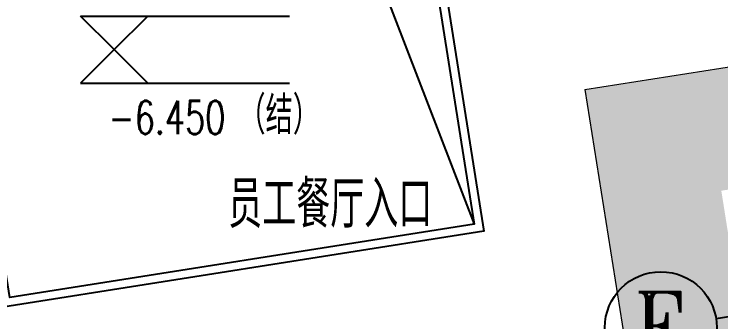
# Model space of a CAD drawing. Header units: metres. Extents: x 71066629 to 71645179, y 84793221 to 85208804.
# Drawn here: x 71294010 to 71319250, y 85057224 to 85068230 of the extents above; entities that cross this region are included whole.
import ezdxf
from ezdxf.enums import TextEntityAlignment as Align

# ---------------------------------------------------------------- set-up
doc = ezdxf.new("R2010")
doc.units = ezdxf.units.M
doc.header["$LTSCALE"] = 1000
for name, color, linetype in [('A_N_AREA', 21, 'Continuous'), ('A_N_AXIS_TEXT', 7, 'Continuous'), ('A_N_DIM_ELEV', 3, 'Continuous'), ('A_N_PUB_TEXT', 7, 'Continuous'), ('G-ANN0-GRID', 85, 'Continuous'), ('G-ANNO-LEGN', 3, 'Continuous'), ('G-ANNO-TEXT', 7, 'Continuous'), ('G-BLDG-OTLN', 2, 'Continuous'), ('G-PLTG', 105, 'Continuous')]:
    doc.layers.add(name, color=color, linetype=linetype)
doc.layers.add('G-ROAD-园区', color=175, linetype='Continuous', lineweight=13)
doc.styles.add('_TCH_AXIS', font='romant.shx')
doc.styles.add('_TCH_DIM', font='SIMPLEX', dxfattribs={"bigfont": 'GBCBIG'})
doc.styles.get("Standard").update_dxf_attribs({"font": 'txt', "bigfont": 'gbcbig.shx'})

# ---------------------------------------------------------------- blocks, each defined once
blk = doc.blocks.new('A$C02740212')
at = {"layer": 'G-ANN0-GRID'}
blk.add_line((12988, 50239), (7061, 49301), dxfattribs=at)
blk.add_circle((5086, 48988), 2000, dxfattribs=at)
at = {"layer": 'A_N_AXIS_TEXT', "style": '_TCH_AXIS', "width": 0.761905}
blk.add_text('E', height=2545, dxfattribs=at).set_placement((4116, 47715), (6056, 47715), align=Align.FIT)

msp = doc.modelspace()

# ---------------------------------------------------------------- hatches: boundary and pattern name
at = {"layer": 'G-PLTG'}
h = msp.add_hatch(dxfattribs=at)
h.set_pattern_fill('CROSS', color=256, scale=500, style=0)
h.set_pattern_definition([(0, (0, 0), (793.75, 793.75), [396.875, -1190.625]), (90, (198.4, -198.4), (-793.75, 793.75), [396.875, -1190.625])])
h.paths.add_polyline_path([(71319266.164, 85061914.204), (71338259.798, 85064922.5), (71337581.37, 85069205.922), (71314395.57, 85065533.652), (71315881.259, 85056153.378), (71294500.838, 85052767.052), (71295617.838, 85045714.596), (71312696.306, 85048419.56), (71313572.339, 85042888.505), (71296493.871, 85040183.541), (71299649.652, 85020258.723), (71318608.106, 85020100.385), (71380689.756, 85019539.154), (71377332.343, 85040737.029), (71356552.913, 85037445.891), (71358430.127, 85025593.631), (71331762.56, 85021369.903), (71328477.436, 85042111.358), (71322551.288, 85041172.749)])

# ---------------------------------------------------------------- linework, layer by layer
at = {"layer": 'A_N_AREA', "linetype": 'ByBlock'}
for points in [[(71305077.947, 85096519.982), (71310787.805, 85060469.358), (71293602.028, 85057747.398), (71287892.17, 85093798.022)], [(71304781.641, 85096473.052), (71310444.568, 85060718.734), (71293851.404, 85058090.635), (71288188.477, 85093844.953)]]:
    msp.add_lwpolyline(points, dxfattribs=at)
at = {"layer": 'A_N_DIM_ELEV'}
for p, q in [((71297585.805, 85066959.554), (71296385.805, 85068159.554)), ((71296385.805, 85068159.554), (71303841.805, 85068159.554)), ((71297585.805, 85066959.554), (71298785.805, 85068159.554)), ((71297585.805, 85066959.554), (71296385.805, 85065759.554)), ((71297585.805, 85066959.554), (71298785.805, 85065759.554)), ((71296385.805, 85065759.554), (71303841.805, 85065759.554))]:
    msp.add_line(p, q, dxfattribs=at)
at = {"layer": 'G-ANNO-LEGN', "color": 3}
msp.add_lwpolyline([(71290754.002, 85077646.864), (71303928.519, 85077646.864), (71310444.568, 85060718.734)], dxfattribs=at)
at = {"layer": 'G-ROAD-园区'}
for q in [(71337581.37, 85069205.922), (71315881.259, 85056153.378)]:
    msp.add_line((71314395.57, 85065533.652), q, dxfattribs=at)

# ---------------------------------------------------------------- block references
at = {"layer": 'G-BLDG-OTLN'}
msp.add_blockref('A$C02740212', (71312019.826, 85008028.271), dxfattribs=at)

# ---------------------------------------------------------------- texts
at = {"layer": 'A_N_PUB_TEXT', "style": '_TCH_DIM'}
msp.add_text('（结）', height=1350.3546, dxfattribs=at).set_placement((71302017.717, 85063939.554))
at = {"layer": 'A_N_PUB_TEXT', "style": '_TCH_DIM', "width": 0.705882}
msp.add_text('-6.450', height=1190, dxfattribs=at).set_placement((71297377.717, 85063939.554))
at = {"layer": 'G-ANNO-TEXT'}
msp.add_text('员工餐厅入口', height=1687.9433, dxfattribs=at).set_placement((71301653.145, 85060588.485))

doc.saveas('drawing.dxf')
